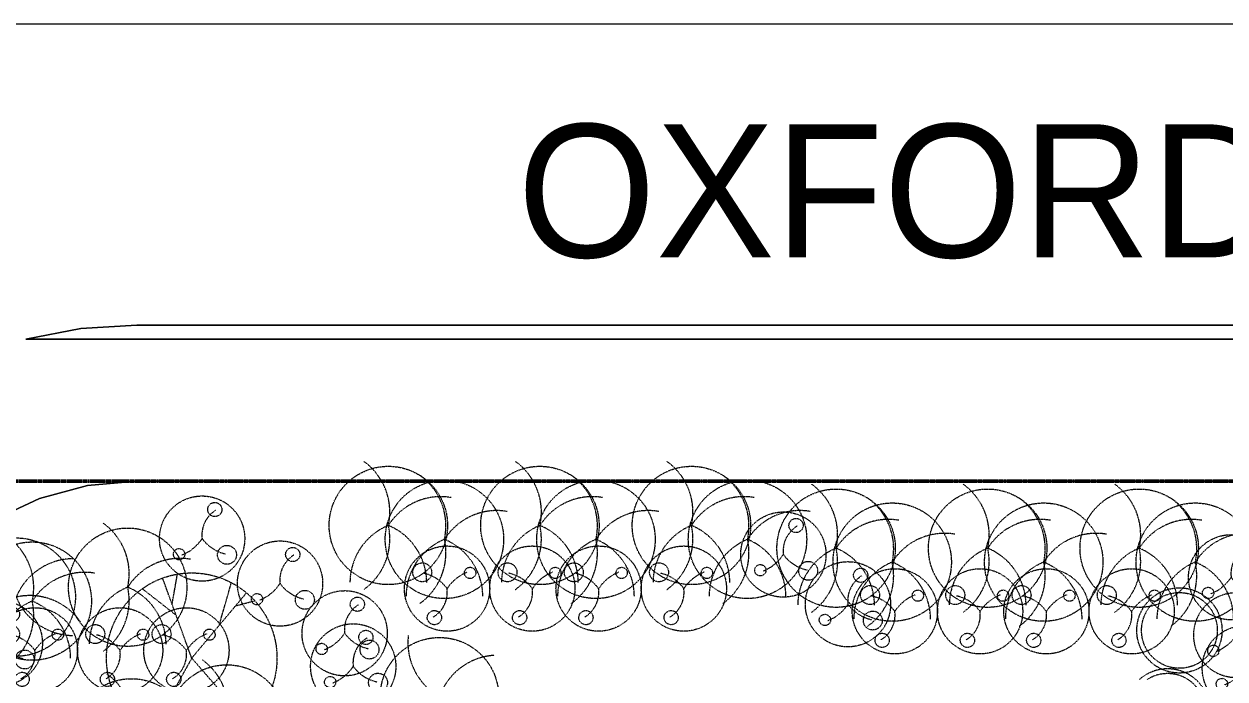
# Model space of a CAD drawing. Header units: inches. Extents: x -9418 to 110693, y 8585 to 209374.
# Drawn here: x -3932 to -3425, y 12185 to 12462 of the extents above; entities that cross this region are included whole.
import ezdxf

# ---------------------------------------------------------------- set-up
doc = ezdxf.new("R2010")
doc.units = ezdxf.units.IN
doc.header["$MEASUREMENT"] = 0
for name, pattern in [('Aligning Line 1_8_', [0.25, 0.125, -0.125]), ('Dash_2_', [0.25, 0.125, -0.125]), ('Double Dash 3_8_', [1, 0.375, -0.125, 0.125, -0.125, 0.125, -0.125])]:
    doc.linetypes.add(name, pattern=pattern)
for name, color, linetype, lineweight in [('0-1', 7, 'Continuous', 5), ('0-2', 253, 'Continuous', 9), ('A-DETL-GENF-HDLN-1', 253, 'Dash_2_', 9), ('C-PROP-LINE', 91, 'Double Dash 3_8_', 50), ('C-TOPO', 7, 'Continuous', 9), ('G-ANNO-SYMB', 111, 'Aligning Line 1_8_', 9), ('G-ANNO-SYMB-1', 147, 'Aligning Line 1_8_', 9), ('G-ANNO-TEXT-1', 147, 'Continuous', 20)]:
    doc.layers.add(name, color=color, linetype=linetype, lineweight=lineweight)
doc.styles.add('Century Gothic', font='ufonts.com_century-gothic.ttf', dxfattribs={"height": 56.25})

# ---------------------------------------------------------------- blocks, each defined once
blk = doc.blocks.new('elm sapling fall 24458 - elm sapling fall 24458-1276656-SITE PLAN - TOPO WITH IMAGERY')
at = {"layer": 'A-DETL-GENF-HDLN-1'}
for p, q in [((-14.61, 16.8), (-18.4, 30.95)), ((0, 0), (17.45, 31.49)), ((9.49, 17.12), (9.49, 34.73)), ((0, 0), (-23.62, 27.17)), ((11.71, 21.13), (23.04, 27.67)), ((-19.33, 22.23), (-27.17, 23.62)), ((0, 0), (-23.14, -27.58)), ((0, 0), (12.31, -33.83)), ((-11.57, -13.79), (-16.75, -31.86)), ((6.6, -18.13), (20.91, -29.31)), ((-18.53, -22.09), (-26.61, -24.25)), ((8.28, -22.76), (6.04, -35.49))]:
    blk.add_line(p, q, dxfattribs=at)
blk.add_circle((0, 0), 36, dxfattribs=at)
blk = doc.blocks.new('fountain grass 26747 - fountain grass 26747-1276659-SITE PLAN - TOPO WITH IMAGERY')
at = {"layer": 'A-DETL-GENF-HDLN-1'}
blk.add_circle((0, 0), 25, dxfattribs=at)
for centre, start, end in [((-25.61, 5.7), 347.4534, 54.5466), ((22.14, -14.08), 80.4534, 147.5466), ((10.02, -24.25), 112.4534, 179.5466), ((-25.61, -5.7), 305.4534, 12.5466), ((-10.02, -24.25), 0.4534, 67.5466)]:
    blk.add_arc(centre, 26.24, start, end, dxfattribs=at)
blk = doc.blocks.new('fountain grass 26746 - fountain grass 26746-1276660-SITE PLAN - TOPO WITH IMAGERY')
at = {"layer": 'A-DETL-GENF-HDLN-1'}
blk.add_circle((0, 0), 25, dxfattribs=at)
for centre, start, end in [((-23.69, -11.28), 25.4534, 92.5466), ((4.35, 25.88), 260.4534, 327.5466), ((-7.03, 25.28), 218.4534, 285.5466), ((-24.74, 8.74), 273.4534, 340.5466), ((-12.9, -22.85), 353.4534, 60.5466)]:
    blk.add_arc(centre, 26.24, start, end, dxfattribs=at)
blk = doc.blocks.new('lupin 26755 - lupin 26755-1276655-SITE PLAN - TOPO WITH IMAGERY')
at = {"layer": 'A-DETL-GENF-HDLN-1'}
for centre, radius in [((0, 0), 18), ((-10.49, 6.87), 4), ((9.72, 6.62), 2.39), ((-5.36, -12.26), 3)]:
    blk.add_circle(centre, radius, dxfattribs=at)
for centre, radius, start, end in [((-13.57, -9.88), 16.78, 36.0514, 77.9486), ((15.36, -10.23), 18.46, 111.6663, 146.3337), ((-12.13, -1.52), 12.23, 300.9755, 7.1395)]:
    blk.add_arc(centre, radius, start, end, dxfattribs=at)
blk = doc.blocks.new('yew 26768 - yew 26768-V4-SITE PLAN - TOPO WITH IMAGERY')
at = {"layer": 'A-DETL-GENF-HDLN-1'}
for radius, start, end in [(18, 104.7592, 311.4415), (16, 106.9753, 303.2389)]:
    blk.add_arc((0, 0), radius, start, end, dxfattribs=at)
blk = doc.blocks.new('yew 26768 - yew 26768-1276663-SITE PLAN - TOPO WITH IMAGERY')
at = {"layer": 'A-DETL-GENF-HDLN-1'}
for radius in [18, 16]:
    blk.add_circle((0, 0), radius, dxfattribs=at)
blk = doc.blocks.new('1750 Ox - Topography_rvt-1-SITE PLAN - TOPO WITH IMAGERY')
at = {"layer": 'C-TOPO'}
for p, q in [((-3907.86, 12333.08), (-3931.1, 12328.59)), ((-3931.1, 12328.59), (-3907.86, 12333.08)), ((-3884.23, 12334.59), (-3907.86, 12333.08)), ((-3907.86, 12333.08), (-3884.23, 12334.59)), ((-3788.42, 12334.59), (-3884.23, 12334.59)), ((-3884.23, 12334.59), (-3788.42, 12334.59)), ((-3430.05, 12334.59), (-3788.42, 12334.59)), ((-3788.42, 12334.59), (-3430.05, 12334.59)), ((-3406.14, 12334.59), (-3430.05, 12334.59)), ((-3430.05, 12334.59), (-3406.14, 12334.59)), ((-3931.1, 12328.59), (-3785.05, 12328.59)), ((-3785.05, 12328.59), (-3931.1, 12328.59)), ((-3785.05, 12328.59), (-3436.83, 12328.59)), ((-3436.83, 12328.59), (-3785.05, 12328.59)), ((-3436.83, 12328.59), (-3410.28, 12328.59)), ((-3410.28, 12328.59), (-3436.83, 12328.59)), ((-3905.07, 12266.77), (-3925.28, 12261.35)), ((-3925.28, 12261.35), (-3905.07, 12266.77)), ((-3884.23, 12268.59), (-3905.07, 12266.77)), ((-3905.07, 12266.77), (-3884.23, 12268.59)), ((-3751.37, 12268.59), (-3884.23, 12268.59)), ((-3884.23, 12268.59), (-3751.37, 12268.59)), ((-3504.65, 12268.59), (-3751.37, 12268.59)), ((-3751.37, 12268.59), (-3504.65, 12268.59)), ((-3451.72, 12268.59), (-3504.65, 12268.59)), ((-3504.65, 12268.59), (-3451.72, 12268.59)), ((-3254.77, 12268.59), (-3451.72, 12268.59)), ((-3451.72, 12268.59), (-3254.77, 12268.59)), ((-3925.28, 12261.35), (-3944.23, 12252.51)), ((-3944.23, 12252.51), (-3925.28, 12261.35))]:
    blk.add_line(p, q, dxfattribs=at)
at = {"layer": '0-2'}
for name, p in [('fountain grass 26747 - fountain grass 26747-1276659-SITE PLAN - TOPO WITH IMAGERY', (-3777.95, 12249.94)), ('fountain grass 26747 - fountain grass 26747-1276659-SITE PLAN - TOPO WITH IMAGERY', (-3713.95, 12249.94)), ('fountain grass 26747 - fountain grass 26747-1276659-SITE PLAN - TOPO WITH IMAGERY', (-3649.95, 12249.94)), ('fountain grass 26747 - fountain grass 26747-1276659-SITE PLAN - TOPO WITH IMAGERY', (-3754.27, 12244.06)), ('fountain grass 26747 - fountain grass 26747-1276659-SITE PLAN - TOPO WITH IMAGERY', (-3690.27, 12244.06)), ('fountain grass 26747 - fountain grass 26747-1276659-SITE PLAN - TOPO WITH IMAGERY', (-3626.27, 12244.06)), ('fountain grass 26747 - fountain grass 26747-1276659-SITE PLAN - TOPO WITH IMAGERY', (-3588.84, 12240.33)), ('fountain grass 26747 - fountain grass 26747-1276659-SITE PLAN - TOPO WITH IMAGERY', (-3524.84, 12240.33)), ('fountain grass 26747 - fountain grass 26747-1276659-SITE PLAN - TOPO WITH IMAGERY', (-3460.84, 12240.33)), ('fountain grass 26747 - fountain grass 26747-1276659-SITE PLAN - TOPO WITH IMAGERY', (-3565.16, 12234.45)), ('fountain grass 26747 - fountain grass 26747-1276659-SITE PLAN - TOPO WITH IMAGERY', (-3501.16, 12234.45)), ('fountain grass 26747 - fountain grass 26747-1276659-SITE PLAN - TOPO WITH IMAGERY', (-3437.16, 12234.45)), ('fountain grass 26747 - fountain grass 26747-1276659-SITE PLAN - TOPO WITH IMAGERY', (-3888.04, 12223.86)), ('fountain grass 26747 - fountain grass 26747-1276659-SITE PLAN - TOPO WITH IMAGERY', (-3928.35, 12217.98)), ('lupin 26755 - lupin 26755-1276655-SITE PLAN - TOPO WITH IMAGERY', (-3753.15, 12223.27)), ('lupin 26755 - lupin 26755-1276655-SITE PLAN - TOPO WITH IMAGERY', (-3717.15, 12223.27)), ('lupin 26755 - lupin 26755-1276655-SITE PLAN - TOPO WITH IMAGERY', (-3689.15, 12223.27)), ('lupin 26755 - lupin 26755-1276655-SITE PLAN - TOPO WITH IMAGERY', (-3653.15, 12223.27)), ('lupin 26755 - lupin 26755-1276655-SITE PLAN - TOPO WITH IMAGERY', (-3564.04, 12213.67)), ('lupin 26755 - lupin 26755-1276655-SITE PLAN - TOPO WITH IMAGERY', (-3528.04, 12213.67)), ('lupin 26755 - lupin 26755-1276655-SITE PLAN - TOPO WITH IMAGERY', (-3500.04, 12213.67)), ('lupin 26755 - lupin 26755-1276655-SITE PLAN - TOPO WITH IMAGERY', (-3464.04, 12213.67)), ('lupin 26755 - lupin 26755-1276655-SITE PLAN - TOPO WITH IMAGERY', (-3927.24, 12197.19)), ('lupin 26755 - lupin 26755-1276655-SITE PLAN - TOPO WITH IMAGERY', (-3891.24, 12197.19)), ('lupin 26755 - lupin 26755-1276655-SITE PLAN - TOPO WITH IMAGERY', (-3863.24, 12197.19)), ('fountain grass 26747 - fountain grass 26747-1276659-SITE PLAN - TOPO WITH IMAGERY', (-3846.16, 12166.09)), ('fountain grass 26747 - fountain grass 26747-1276659-SITE PLAN - TOPO WITH IMAGERY', (-3886.47, 12160.22))]:
    blk.add_blockref(name, p, dxfattribs=at)
for name, p, rotation in [('lupin 26755 - lupin 26755-1276655-SITE PLAN - TOPO WITH IMAGERY', (-3856.6, 12244.4), 180), ('lupin 26755 - lupin 26755-1276655-SITE PLAN - TOPO WITH IMAGERY', (-3611.12, 12237.65), 180), ('fountain grass 26747 - fountain grass 26747-1276659-SITE PLAN - TOPO WITH IMAGERY', (-3935.11, 12219.68), 89.99999999999982), ('lupin 26755 - lupin 26755-1276655-SITE PLAN - TOPO WITH IMAGERY', (-3422.01, 12228.05), 180), ('lupin 26755 - lupin 26755-1276655-SITE PLAN - TOPO WITH IMAGERY', (-3823.69, 12225.4), 180), ('lupin 26755 - lupin 26755-1276655-SITE PLAN - TOPO WITH IMAGERY', (-3583.84, 12216.65), 180), ('elm sapling fall 24458 - elm sapling fall 24458-1276656-SITE PLAN - TOPO WITH IMAGERY', (-3860.99, 12193.9), 180), ('lupin 26755 - lupin 26755-1276655-SITE PLAN - TOPO WITH IMAGERY', (-3796.4, 12204.4), 180), ('yew 26768 - yew 26768-1276663-SITE PLAN - TOPO WITH IMAGERY', (-3443.85, 12205.6), 180), ('lupin 26755 - lupin 26755-1276655-SITE PLAN - TOPO WITH IMAGERY', (-3419.81, 12203.6), 180), ('lupin 26755 - lupin 26755-1276655-SITE PLAN - TOPO WITH IMAGERY', (-3942.04, 12200.18), 180), ('lupin 26755 - lupin 26755-1276655-SITE PLAN - TOPO WITH IMAGERY', (-3792.79, 12190.4), 180), ('fountain grass 26746 - fountain grass 26746-1276660-SITE PLAN - TOPO WITH IMAGERY', (-3756.36, 12177.62), 180), ('lupin 26755 - lupin 26755-1276655-SITE PLAN - TOPO WITH IMAGERY', (-3416.2, 12189.6), 180), ('yew 26768 - yew 26768-V4-SITE PLAN - TOPO WITH IMAGERY', (-3448.85, 12171.37), 180)]:
    blk.add_blockref(name, p, dxfattribs=dict(at, rotation=rotation))
blk = doc.blocks.new('1750 Ox - Unit Layouts_rvt-1-SITE PLAN - TOPO WITH IMAGERY')
at = {"layer": 'G-ANNO-SYMB-1'}
blk.add_line((-1813.52, 12461.73), (-4244.79, 12461.73), dxfattribs=at)
blk = doc.blocks.new('Family - ___-1749192-SITE PLAN - TOPO WITH IMAGERY')
at = {"layer": 'C-PROP-LINE'}
blk.add_line((-3990.83, 12268.59), (-614.54, 12268.59), dxfattribs=at)

msp = doc.modelspace()

# ---------------------------------------------------------------- linework, layer by layer
at = {"layer": 'G-ANNO-SYMB'}
msp.add_line((-514.42, 12461.73), (-4244.79, 12461.73), dxfattribs=at)

# ---------------------------------------------------------------- block references
at = {"layer": '0-1'}
for name in ['1750 Ox - Topography_rvt-1-SITE PLAN - TOPO WITH IMAGERY', '1750 Ox - Unit Layouts_rvt-1-SITE PLAN - TOPO WITH IMAGERY']:
    msp.add_blockref(name, (0, 0), dxfattribs=at)
at = {"layer": 'C-PROP-LINE'}
msp.add_blockref('Family - ___-1749192-SITE PLAN - TOPO WITH IMAGERY', (0, 0), dxfattribs=at)

# ---------------------------------------------------------------- texts
at = {"layer": 'G-ANNO-TEXT-1', "insert": (-3723.46, 12419.42), "char_height": 56.25, "width": 621.15, "attachment_point": 1, "style": 'Century Gothic'}
msp.add_mtext('OXFORD AVE', dxfattribs=at)

doc.saveas('drawing.dxf')
